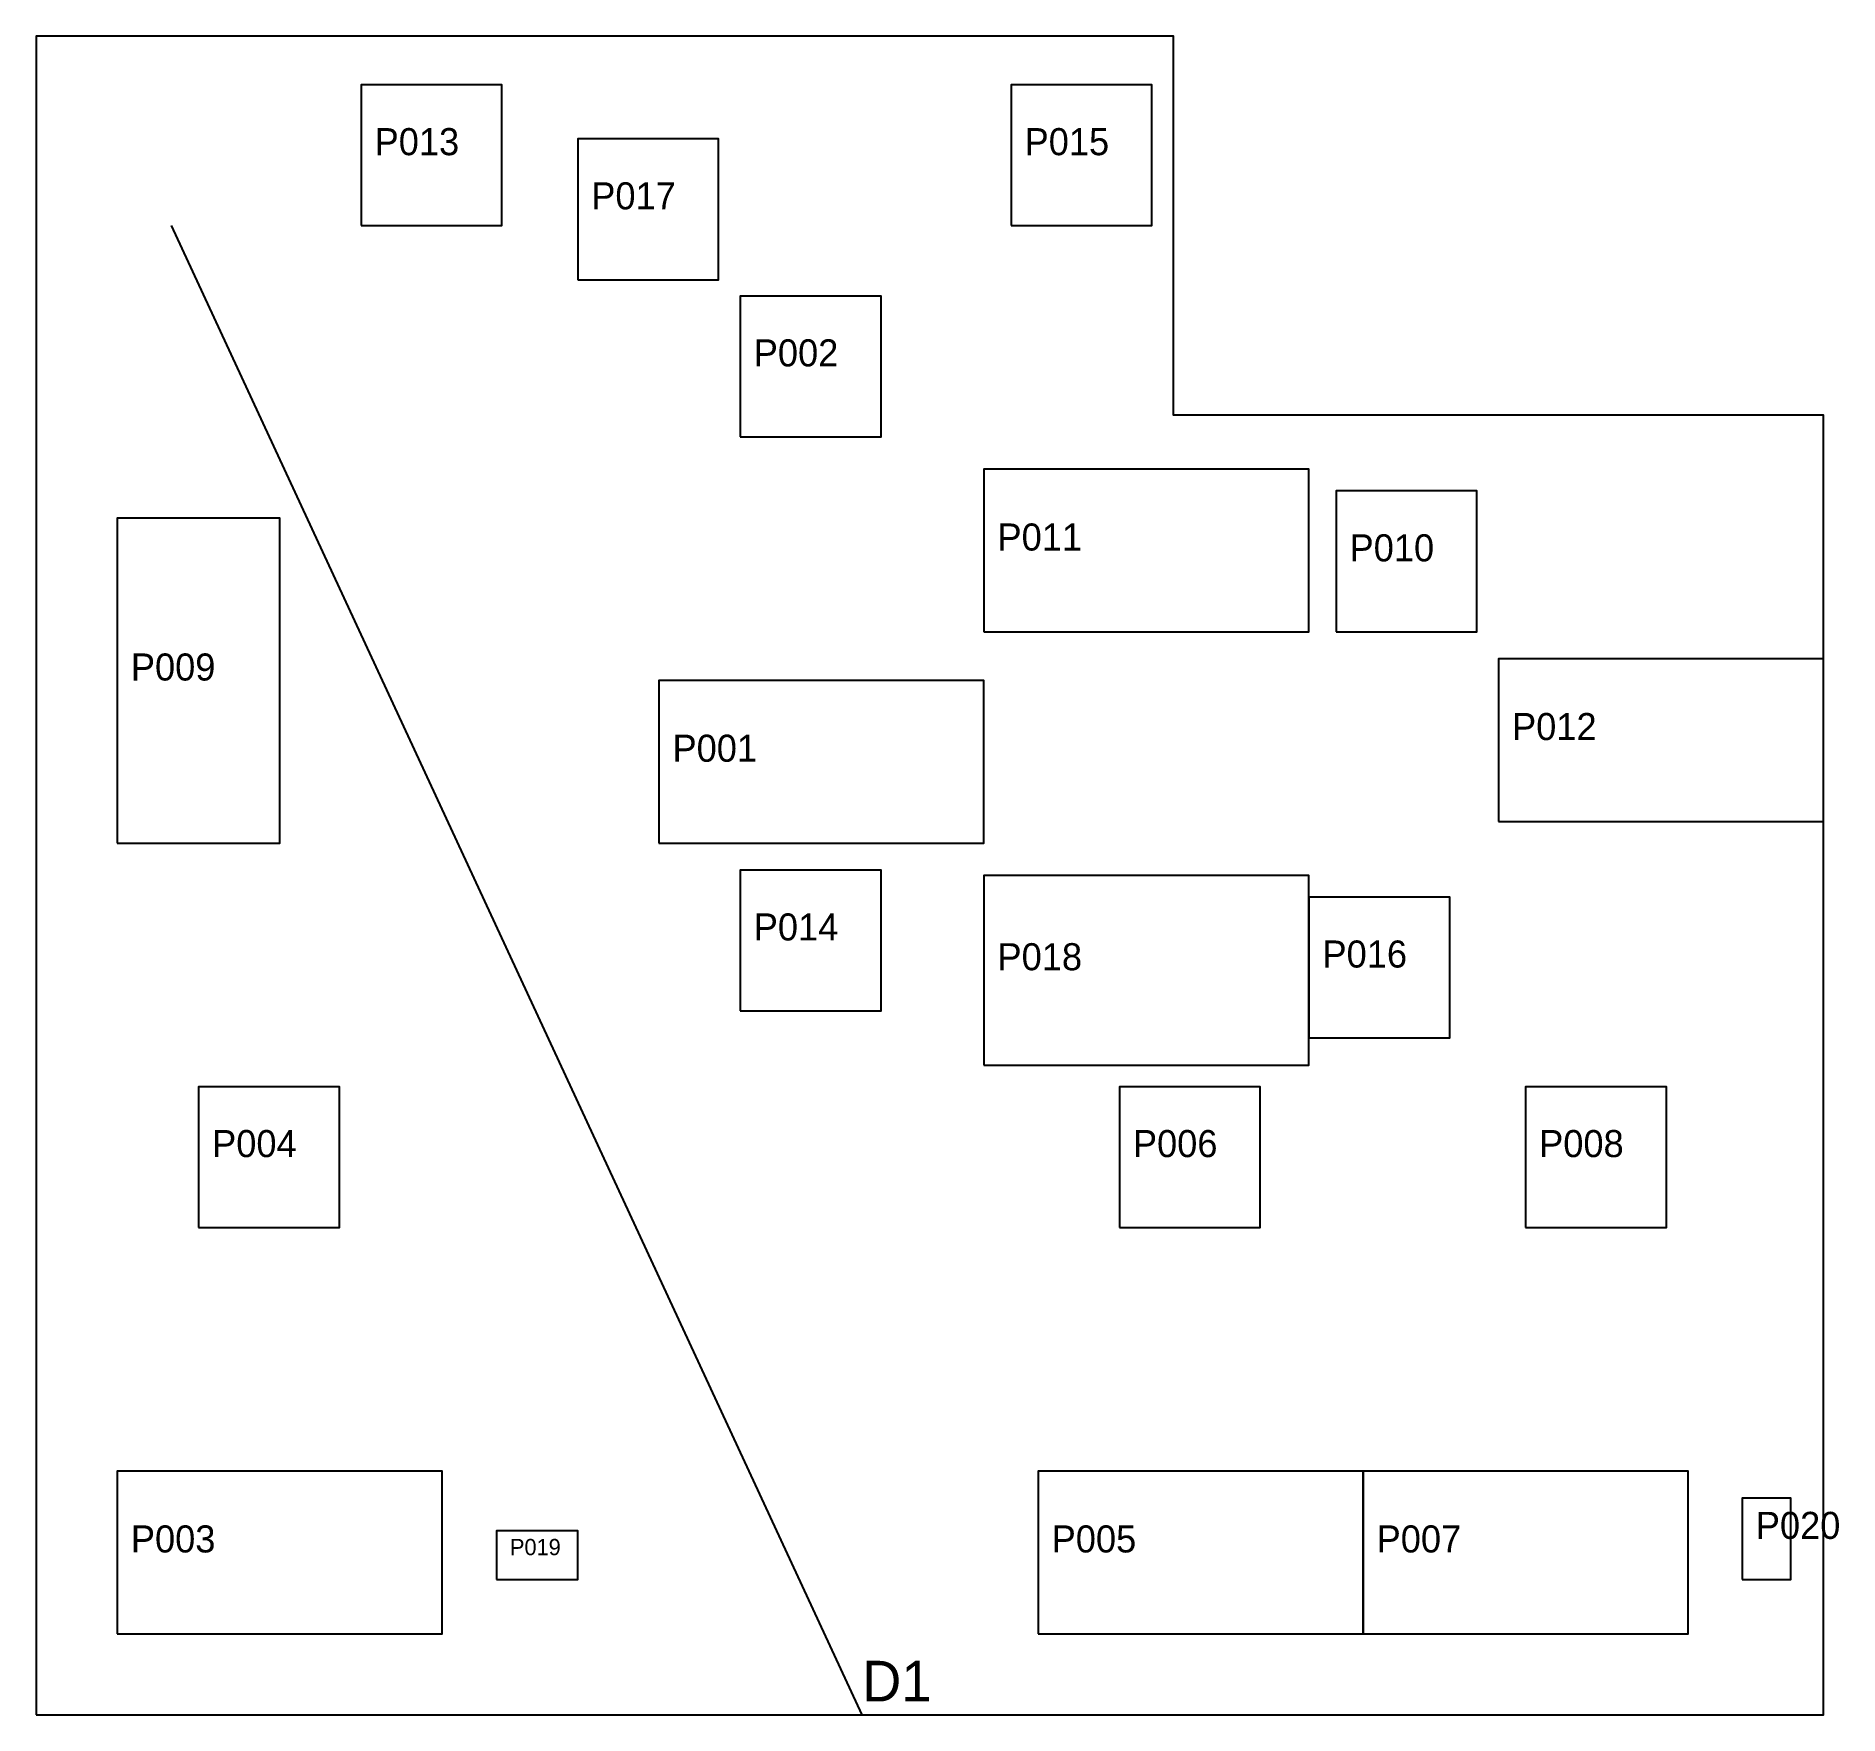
# Model space of a CAD drawing. Extents: x 0 to 6657, y 0 to 6200.
import ezdxf

# ---------------------------------------------------------------- set-up
doc = ezdxf.new("R2010")
doc.units = 0
for name, color, linetype in [('ACCESSORIES', 8, 'CONTINUOUS'), ('CHAIRS', 2, 'CONTINUOUS'), ('COLLABORATION', 5, 'CONTINUOUS'), ('DESKS', 3, 'CONTINUOUS'), ('DOORS', 1, 'CONTINUOUS'), ('EGRESS', 4, 'CONTINUOUS'), ('WALLS', 7, 'CONTINUOUS')]:
    doc.layers.add(name, color=color, linetype=linetype)

msp = doc.modelspace()

# ---------------------------------------------------------------- linework, layer by layer
at = {"layer": 'ACCESSORIES'}
for points in [[(6300, 500), (6480, 500), (6480, 800), (6300, 800)], [(1700, 500), (2000, 500), (2000, 680), (1700, 680)]]:
    msp.add_lwpolyline(points, close=True, dxfattribs=at)
at = {"layer": 'CHAIRS'}
for points in [[(1200, 5500), (1720, 5500), (1720, 6020), (1200, 6020)], [(3600, 5500), (4120, 5500), (4120, 6020), (3600, 6020)], [(2000, 5300), (2520, 5300), (2520, 5820), (2000, 5820)], [(2600, 4720), (3120, 4720), (3120, 5240), (2600, 5240)], [(4800, 4000), (5320, 4000), (5320, 4520), (4800, 4520)], [(2600, 2600), (3120, 2600), (3120, 3120), (2600, 3120)], [(4700, 2500), (5220, 2500), (5220, 3020), (4700, 3020)], [(600, 1800), (1120, 1800), (1120, 2320), (600, 2320)], [(4000, 1800), (4520, 1800), (4520, 2320), (4000, 2320)], [(5500, 1800), (6020, 1800), (6020, 2320), (5500, 2320)]]:
    msp.add_lwpolyline(points, close=True, dxfattribs=at)
at = {"layer": 'COLLABORATION'}
msp.add_lwpolyline([(3500, 2400), (4700, 2400), (4700, 3100), (3500, 3100)], close=True, dxfattribs=at)
at = {"layer": 'DESKS'}
for points in [[(3500, 4000), (4700, 4000), (4700, 4600), (3500, 4600)], [(300, 3220), (900, 3220), (900, 4420), (300, 4420)], [(5400, 3300), (6600, 3300), (6600, 3900), (5400, 3900)], [(2300, 3220), (3500, 3220), (3500, 3820), (2300, 3820)], [(300, 300), (1500, 300), (1500, 900), (300, 900)], [(3700, 300), (4900, 300), (4900, 900), (3700, 900)], [(4900, 300), (6100, 300), (6100, 900), (4900, 900)]]:
    msp.add_lwpolyline(points, close=True, dxfattribs=at)
at = {"layer": 'DOORS'}
msp.add_line((2600, 0), (3500, 0), dxfattribs=at)
at = {"layer": 'EGRESS'}
msp.add_line((3050, 0), (500, 5500), dxfattribs=at)
at = {"layer": 'WALLS'}
msp.add_lwpolyline([(0, 0), (6600, 0), (6600, 4800), (4200, 4800), (4200, 6200), (0, 6200)], close=True, dxfattribs=at)

# ---------------------------------------------------------------- texts
at = {"layer": 'ACCESSORIES'}
for s, height, p in [('P020', 100, (6350, 650)), ('P019', 60, (1750, 590))]:
    msp.add_text(s, height=height, dxfattribs=at).set_placement(p)
at = {"layer": 'CHAIRS'}
for s, p in [('P013', (1250, 5760)), ('P015', (3650, 5760)), ('P017', (2050, 5560)), ('P002', (2650, 4980)), ('P010', (4850, 4260)), ('P014', (2650, 2860)), ('P016', (4750, 2760)), ('P004', (650, 2060)), ('P006', (4050, 2060)), ('P008', (5550, 2060))]:
    msp.add_text(s, height=100, dxfattribs=at).set_placement(p)
at = {"layer": 'COLLABORATION'}
msp.add_text('P018', height=100, dxfattribs=at).set_placement((3550, 2750))
at = {"layer": 'DESKS'}
for s, p in [('P011', (3550, 4300)), ('P009', (350, 3820)), ('P012', (5450, 3600)), ('P001', (2350, 3520)), ('P003', (350, 600)), ('P005', (3750, 600)), ('P007', (4950, 600))]:
    msp.add_text(s, height=100, dxfattribs=at).set_placement(p)
at = {"layer": 'DOORS'}
msp.add_text('D1', height=150, dxfattribs=at).set_placement((3050, 50))

doc.saveas('drawing.dxf')
